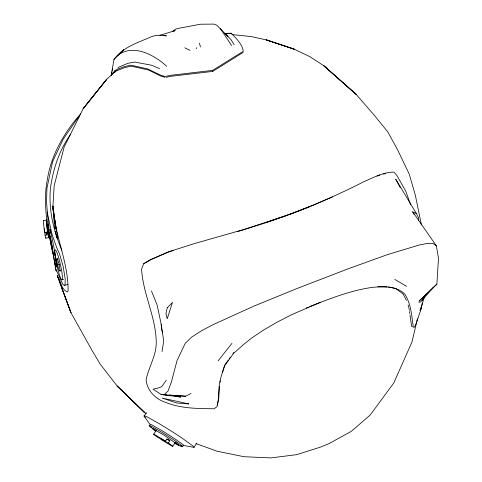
<?xml version="1.0" encoding="UTF-8"?>
<svg xmlns="http://www.w3.org/2000/svg" width="482" height="482" viewBox="0 0 482 482"><rect width="100%" height="100%" fill="white"/><g stroke="black" fill="none" stroke-linecap="round" stroke-linejoin="round"><path stroke-width="0.72" d="M219.43 386.48L218.726 398.524L217.418 405.266M436.885 284.139L419.135 301.075L436.885 284.139L438.475 258.292L436.385 245.856L412.676 211.785L416.454 213.622L418.472 217.701L418.521 220.419M162.018 351.607L163.705 341.087L161.169 324.085L157.168 305.148L151.481 291.062M111.185 75.361L113.993 59.443C122.928 47.14 137.75 42.693 151.065 36.879C155.951 34.752 161.319 34.957 166.465 35.831L163.163 35.608M243.169 52.405L212.755 71.402L212.622 70.378L243.283 51.315C242.35 44.013 236.047 38.427 231.264 33.27L224.974 33.445L231.089 39.765L234.168 44.718M111.27 75.361L111.999 71.746M112.288 70.3L112.583 68.854M219.979 382.208L220.256 380.858M417.43 318.771L412.002 341.919L393.806 382.955L370.182 415.044L351.384 431.294L328.796 443.747L320.301 447.169L296.629 454.665L270.896 457.9L244.073 456.731L217.123 451.242L195.921 443.524M424.534 296.635L420.069 310.709L422.226 304.431L422.196 303.003M222.449 372.562L224.961 364.784M421.382 308.293L415.496 325.326L414.128 327.417L413.279 326.947C411.652 315.782 411.14 304.022 404.844 294.219C396.451 285.712 383.768 286.398 372.797 287.32C350.836 290.309 330.122 298.593 309.607 306.612M266.859 222.419L288.164 214.978L243.506 229.601L194.059 243.675L168.206 251.935L150.185 259.768L143.769 263.527L141.581 269.052C142.985 293.725 155.499 316.222 156.216 340.997C156.933 354.987 148.667 366.651 146.094 379.918C147.143 390.643 155.65 399.319 165.73 402.404C180.943 408.646 197.837 408.555 214.038 408.766L216.954 406.724L218.238 399.891L219.159 385.576L220.69 378.063L224.461 365.874L233.505 353.493L242.639 345.269L251.026 338.533L262.961 330.411L277.162 322.133L292.285 314.378L320.554 302.256M422.732 299.087L422.087 300.413L423.708 297.966M196.24 48.676L196.74 47.712M194.071 447.206L196.813 443.072M172.773 446.236L175.581 442.036M165.549 441.151L155.011 434.794A11.068 0.506 32.2 0 0 154.306 434.903L158.114 437.578L165.549 441.151L167.073 438.873L169.857 440.699L168.332 442.976L160.855 439.373L171.273 445.651A11.068 0.506 32.2 0 0 172.128 445.651L168.332 442.976M153.613 434.282L156.427 430.107M146.456 412.61L144.082 416.105L149.98 424.389A19.461 1 32.2 0 1 152.408 425.19L160.47 429.763A20.184 1.036 32.2 0 1 175.978 439.596L182.618 444.344A19.461 1 32.2 0 1 183.696 445.386M70.764 134.141C59.292 150.131 53.02 169.098 50.417 188.48C48.513 209.64 53.502 230.8 61.81 250.17M117.843 68.408L118.656 67.233L127.947 63.299L134.713 62.07L151.432 65.191L159.596 68.625M166.26 380.226L161.711 386.624L158.813 387.902L153.071 389.161L161.03 394.39L163.826 394.86L185.66 396.222L191.035 393.457M225.383 364.199L228.323 360.084M229.161 358.909L230.42 357.144M232.945 353.619L233.782 352.444M111.39 75.186L114.897 70.444L124.163 66.649L130.767 65.191L147.896 68.968L160.717 75.252L165.133 76.548L170.279 75.367L212.622 70.378M114.71 72.463L115.59 71.282L124.79 67.552L131.285 66.173L148.342 69.956L161.175 76.186L164.958 77.283M218.141 360.789L231.993 343.323M433.294 287.501L420.563 302.069L418.786 302.208M80.584 113.987C64.016 132.592 50.941 155.385 47.224 180.31C43.778 198.379 45.892 217.153 49.266 235.083L48.742 224.606M79.132 116.915L76.638 119.596L63.16 139.28L52.628 161.578L46.911 188.251L46.555 202.597L48.67 227.052M113.993 59.443L123.76 49.736L119.464 53.641M52.592 250.604L55.864 270.059L56.816 271.294L62.774 284.217L64.275 285.416L65.058 284.687L65.215 278.982L63.118 266.293L59.527 253.9L56.816 247.881L52.014 234.3L47.122 212.086M116.409 70.523L106.781 79.187L83.151 108.691L64.154 146.962L54.159 185.799L52.942 206.103L54.568 228.504M163.826 394.86L167.983 391.137L171.375 382.069L177.021 360.65L185.221 343.347L191.643 337.093L201.482 330.791L213.008 324.687L253.785 306.154L297.762 288.224L348.86 268.534L387.504 254.598L419.37 244.983L427.311 243.476L433.161 243.567L436.385 245.856M117.234 55.84C132.755 43.127 154.126 54.779 166.73 66.323M172.405 31.463L175.219 29.336L178.009 28.456L200.385 24.221L214.032 24.1L216.677 25.148L227.902 36.397M145.425 262.895L151.101 259.593L168.977 251.839L173.249 250.52M174.008 31.216L175.171 30.589L159.885 35.331M332.592 196.885L309.763 206.694L288.845 214.743M377.038 176.044L379.852 175.062M289.007 214.683L289.055 214.665C314.559 205.001 339.617 194.156 363.874 181.672C373.514 177.683 383.148 172.038 393.89 172.116L396.891 175.46L405.82 191.282L410.574 204.543M306.19 307.974L308.239 307.161M310.468 206.248L289.435 214.345L267.1 222.142M244.254 229.577L266.148 222.642M237.15 231.691L243.549 229.8M143.769 263.527L144.799 263.262M64.275 285.416L67.757 284.525M383.479 174.153L385.654 173.61M56.641 258.967L57.551 258.924L59.286 265.04L60.202 271.252L59.226 270.655L57.527 264.949L56.641 258.967L57.9 258.671M62.226 279.765L63.648 279.427M59.226 270.655L60.491 270.36M57.527 264.949L59.419 264.51M166.308 77.313L170.652 76.337L212.755 71.402M56.111 236.24L57.533 236.005M43.79 220.479A9.007 0.578 83.1 0 0 43.603 223.558A9.007 0.578 83.1 0 0 44.567 232.408L46.043 232.228L46.471 234.921L45.001 235.114L44.971 232.143M45.706 238.114L48.682 237.722M43.591 220.479L46.567 220.093M224.974 33.445L231.264 33.27M377.858 286.748L387.052 286.935M224.678 33.336L228.793 33.433M231.878 34.559L250.917 36.518L266.353 39.904L294.044 49.104L309.848 56.659L323.88 65.793L356.15 94.37L374.267 115.24L387.902 132.032L397.596 149.836L409.266 174.183L415.351 195.258L421.431 225.004M166.254 394.776L161.03 394.39L180.768 397.072L174.243 395.921M169.236 394.999L174.466 395.391M175.96 395.499L185.66 396.222M183.106 445.392L193.119 447.2A28.848 1.585 32.2 0 0 192.553 445.669L182.756 438.596A29.92 1.645 32.2 0 0 159.578 423.895L147.594 417.159A28.854 1.585 32.2 0 0 145.275 417.285M388.462 287.031L395.644 288.525L403.175 294.032L406.398 300.449M182.31 446.591L178.226 445.175L174.345 443.169M155.3 429.576L152.547 428.618L164.543 435.463L178.659 445.175L176.093 442.56M394.788 279.421L406.525 286.296M166.73 439.216L169.857 440.699M184.787 47.82L189.998 50.321M412.478 326.868L411.634 326.404L409.971 314.969M146.173 413.779L117.114 385.968L100.256 364.211L92.243 350.769L70.962 312.752L57.183 275.324M151.511 427.528L150.414 426.715A19.467 0.976 32.2 0 1 151.589 426.395L159.644 430.98A20.19 1.012 32.2 0 1 175.165 440.819L181.81 445.555A19.461 0.976 32.2 0 1 180.154 445.567M155.325 431.155L149.173 425.582M55.864 270.059L56.954 271.095M57.587 276.433C61.124 281.271 61.154 289.266 67.161 291.935L68.083 291.062C68.498 262.088 54.484 234.981 52.942 206.103L56.105 229.522L52.996 208.634L57.864 239.006M220.238 28.33L231.577 45.537M416.454 213.622L395.734 179.196L400.211 187.564M412.676 211.785L414.062 214.454M55.731 226.914L56.551 228.836M61.997 288.537L70.962 312.752L57.346 275.764M162.573 332.429L161.639 329.411L161.169 324.085M408.097 304.979L408.826 307.576M199.458 43.163L200.428 47.001M54.514 261.991L55.599 266.269L56.231 267.136C55.87 254.448 52.845 241.693 50.056 229.299L50.321 233.228M54.954 254.183L55.551 257.243M54.912 253.695L55.605 257.376M53.141 254.002L55.153 264.738M55.4 266.088L55.677 267.546M55.93 268.938L56.195 270.36M55.852 258.828L56.177 260.967M409.007 308.227L409.29 310.209M409.483 311.529L409.76 313.505M46.435 231.95L46.471 234.921M44.543 228.721L44.573 232.42M55.117 231.74A10.797 0.5 79.3 0 1 56.816 237.807M48.923 236.59A9.001 0.554 83.1 0 1 47.356 230.474A9.001 0.554 83.1 0 1 46.76 220.111M45.904 238.072A9.007 0.578 83.1 0 1 45.001 235.12M48.682 236.234A7.513 0.464 83.1 0 1 47.254 228.926A7.513 0.464 83.1 0 1 46.917 221.557M167.224 307.841L165.947 313.481L167.206 318.813L172.49 302.383L167.224 307.841M97.358 90.893L83.151 108.691L106.781 79.187L97.358 90.893M188.769 403.91L176.761 403.006L162.217 398.09L188.769 403.91M294.044 49.104L266.353 39.904L294.044 49.104M356.15 94.37L323.88 65.793L356.15 94.37M137.701 405.952L117.114 385.968L144.383 412.472L137.701 405.952M55.032 255.02A15.388 1.814 77.3 0 0 61.557 279.644A15.388 1.814 77.3 0 0 59.322 260.093A15.388 1.814 77.3 0 0 55.032 255.02M49.526 236.439A10.809 0.44 79.3 0 0 53.056 253.779A10.809 0.44 79.3 0 0 50.923 239.789A10.809 0.44 79.3 0 0 49.526 236.439M50.008 238.47A7.658 0.313 79.3 0 0 52.502 250.742A7.658 0.313 79.3 0 0 50.99 240.807A7.658 0.313 79.3 0 0 50.008 238.47"/></g></svg>
